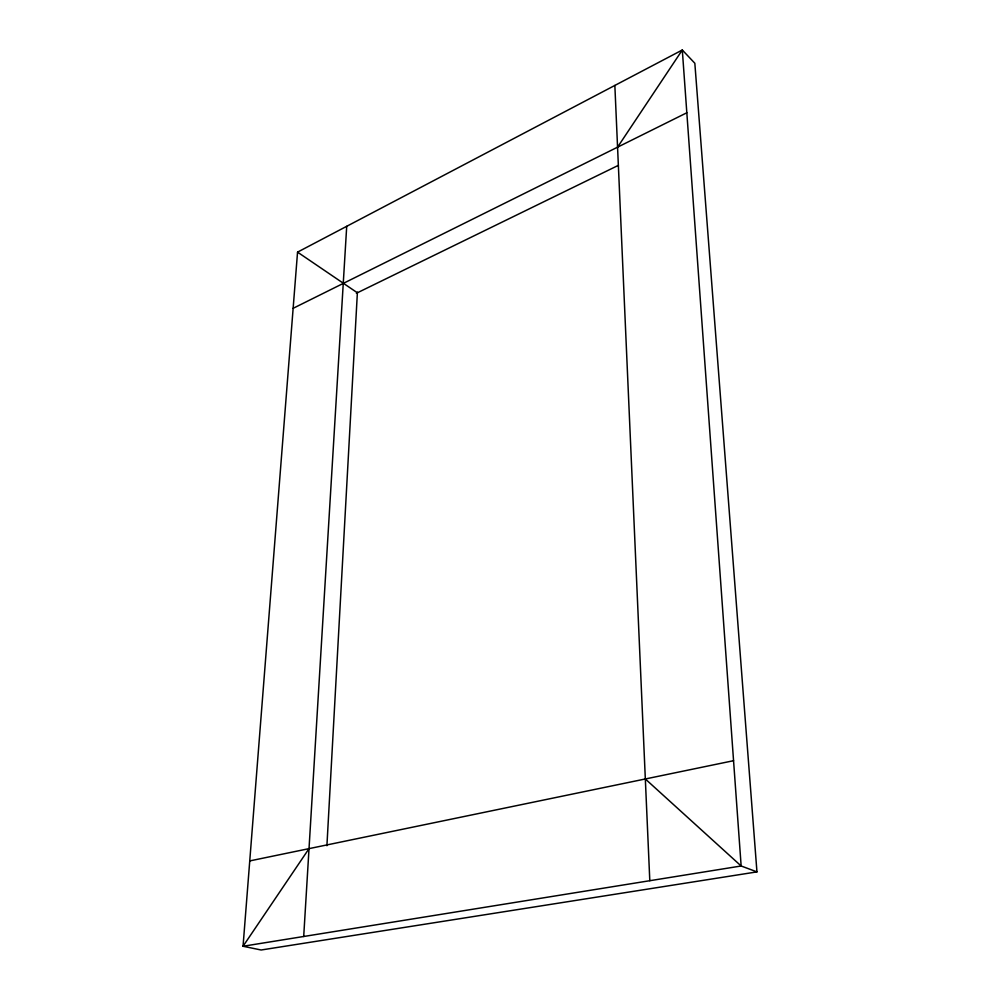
<?xml version="1.0" encoding="UTF-8"?>
<svg xmlns="http://www.w3.org/2000/svg" width="1000" height="1000" viewBox="0 0 1000 1000"><rect width="100%" height="100%" fill="white"/><g stroke="black" fill="none" stroke-linecap="round" stroke-linejoin="round"><path stroke-width="1.5" d="M326.912 845.713L357.413 292.113M303.7 936.488L346.712 226.312M297.55 252.138L243.05 946.263L261.137 950L756.95 871.888L694.837 63.263L682.3 50L297.55 252.138L357.375 292.787M617.562 147.175L682.3 50L741.15 865.987L756.95 871.888M309.025 848.625L243.05 946.263L741.15 865.987L645.325 778.975M293.137 308.312L686.825 112.775M356.388 293.263L618.375 165.35M249.75 860.913L733.55 760.7M614.85 85.438L649.8 880.713"/></g></svg>
